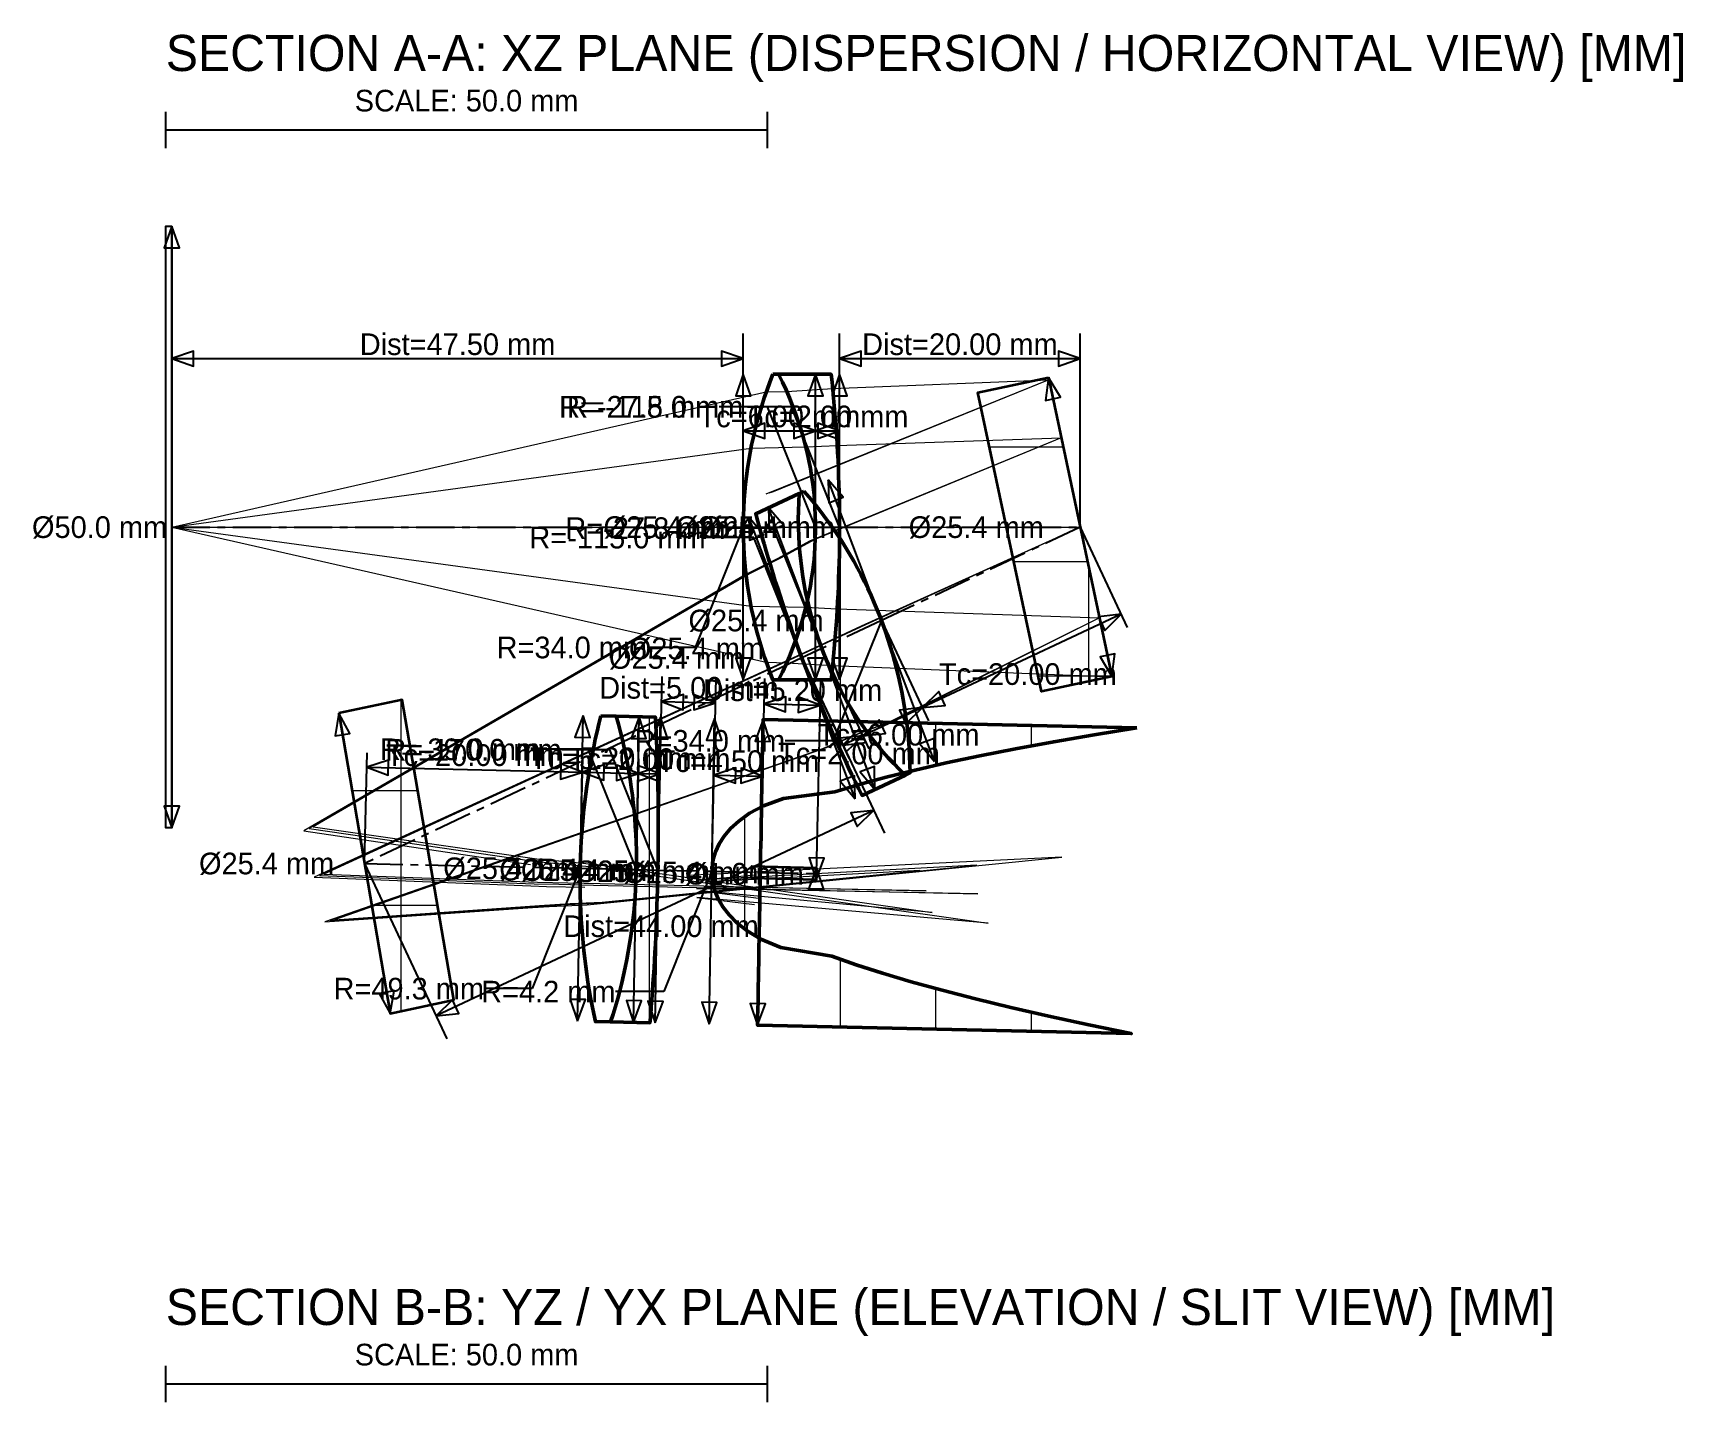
# Model space of a CAD drawing. Header units: metres. Extents: x -12 to 166, y -182 to 101.
# Drawn here: x -11.5 to 125.6, y -12.7 to 101.1 of the extents above; entities that cross this region are included whole.
import ezdxf
from ezdxf.enums import TextEntityAlignment as Align

# ---------------------------------------------------------------- set-up
doc = ezdxf.new("R2010")
doc.units = ezdxf.units.M
doc.linetypes.add('CENTER', pattern=[5.08, 3.175, -0.635, 0.635, -0.635])
for name, color, linetype, lineweight in [('ANNOTATIONS', 3, 'CONTINUOUS', 25), ('DIMENSIONS_LINEAR', 4, 'CONTINUOUS', 25), ('DIMENSIONS_RADIAL', 6, 'CONTINUOUS', 25), ('OPTICAL_AXIS', 1, 'CENTER', 25), ('OPTICS_COMPONENTS', 2, 'CONTINUOUS', 35), ('OPTICS_HATCH', 8, 'CONTINUOUS', 13), ('OPTICS_LENSES', 7, 'CONTINUOUS', 50), ('RAYS_785NM', 1, 'CONTINUOUS', 18), ('RAYS_850NM', 3, 'CONTINUOUS', 18), ('RAYS_900NM', 5, 'CONTINUOUS', 18)]:
    doc.layers.add(name, color=color, linetype=linetype, lineweight=lineweight)
doc.styles.add('OpenSansCondensed-Light', font='OpenSansCondensed-Light.ttf')
doc.dimstyles.new('EZDXF', dxfattribs={"dimtxt": 0.25, "dimasz": 0.175, "dimexe": 0.375, "dimexo": 0.125, "dimgap": 0.1, "dimtad": 1, "dimlfac": 100, "dimzin": 12, "dimdsep": 46, "dimtxsty": 'OpenSansCondensed-Light', "dimblk": 'ARCHTICK', "dimcen": 2.5, "dimazin": 3, "dimtfac": 0.5, "dimtmove": 2, "dimatfit": 3})

# ---------------------------------------------------------------- blocks, each defined once
blk = doc.blocks.new('_ARCHTICK')
at = {"color": 0, "linetype": 'BYBLOCK', "const_width": 0.15}
blk.add_lwpolyline([(-0.5, -0.5), (0.5, 0.5)], dxfattribs=at)

msp = doc.modelspace()

# ---------------------------------------------------------------- hatches: boundary and pattern name
at = {"layer": 'OPTICS_HATCH'}
h = msp.add_hatch(dxfattribs=at)
h.set_pattern_fill('ANSI31', scale=2.5, angle=45)
h.paths.add_polyline_path([(49.96, 72.7), (49.71, 72.05), (49.47, 71.4), (49.24, 70.75), (49.03, 70.09), (48.84, 69.44), (48.66, 68.79), (48.49, 68.14), (48.34, 67.49), (48.19, 66.84), (48.07, 66.19), (47.95, 65.54), (47.85, 64.88), (47.76, 64.23), (47.69, 63.58), (47.63, 62.93), (47.58, 62.28), (47.54, 61.63), (47.51, 60.98), (47.5, 60.33), (47.5, 59.67), (47.51, 59.02), (47.54, 58.37), (47.58, 57.72), (47.63, 57.07), (47.69, 56.42), (47.76, 55.77), (47.85, 55.12), (47.95, 54.46), (48.07, 53.81), (48.19, 53.16), (48.34, 52.51), (48.49, 51.86), (48.66, 51.21), (48.84, 50.56), (49.03, 49.91), (49.24, 49.25), (49.47, 48.6), (49.71, 47.95), (49.96, 47.3), (50.43, 47.3), (50.43, 47.3), (50.75, 47.95), (51.06, 48.6), (51.34, 49.25), (51.6, 49.91), (51.85, 50.56), (52.07, 51.21), (52.28, 51.86), (52.47, 52.51), (52.65, 53.16), (52.8, 53.81), (52.94, 54.46), (53.07, 55.12), (53.18, 55.77), (53.27, 56.42), (53.35, 57.07), (53.41, 57.72), (53.45, 58.37), (53.48, 59.02), (53.5, 59.67), (53.5, 60.33), (53.48, 60.98), (53.45, 61.63), (53.41, 62.28), (53.35, 62.93), (53.27, 63.58), (53.18, 64.23), (53.07, 64.88), (52.94, 65.54), (52.8, 66.19), (52.65, 66.84), (52.47, 67.49), (52.28, 68.14), (52.07, 68.79), (51.85, 69.44), (51.6, 70.09), (51.34, 70.75), (51.06, 71.4), (50.75, 72.05), (50.43, 72.7), (49.96, 72.7)])
h = msp.add_hatch(dxfattribs=at)
h.set_pattern_fill('ANSI31', scale=2.5, angle=45)
h.paths.add_polyline_path([(50.43, 72.7), (50.75, 72.05), (51.06, 71.4), (51.34, 70.75), (51.6, 70.09), (51.85, 69.44), (52.07, 68.79), (52.28, 68.14), (52.47, 67.49), (52.65, 66.84), (52.8, 66.19), (52.94, 65.54), (53.07, 64.88), (53.18, 64.23), (53.27, 63.58), (53.35, 62.93), (53.41, 62.28), (53.45, 61.63), (53.48, 60.98), (53.5, 60.33), (53.5, 59.67), (53.48, 59.02), (53.45, 58.37), (53.41, 57.72), (53.35, 57.07), (53.27, 56.42), (53.18, 55.77), (53.07, 55.12), (52.94, 54.46), (52.8, 53.81), (52.65, 53.16), (52.47, 52.51), (52.28, 51.86), (52.07, 51.21), (51.85, 50.56), (51.6, 49.91), (51.34, 49.25), (51.06, 48.6), (50.75, 47.95), (50.43, 47.3), (54.8, 47.3), (54.8, 47.3), (54.87, 47.95), (54.93, 48.6), (55, 49.25), (55.06, 49.91), (55.11, 50.56), (55.16, 51.21), (55.21, 51.86), (55.26, 52.51), (55.3, 53.16), (55.33, 53.81), (55.37, 54.46), (55.4, 55.12), (55.42, 55.77), (55.44, 56.42), (55.46, 57.07), (55.48, 57.72), (55.49, 58.37), (55.5, 59.02), (55.5, 59.67), (55.5, 60.33), (55.5, 60.98), (55.49, 61.63), (55.48, 62.28), (55.46, 62.93), (55.44, 63.58), (55.42, 64.23), (55.4, 64.88), (55.37, 65.54), (55.33, 66.19), (55.3, 66.84), (55.26, 67.49), (55.21, 68.14), (55.16, 68.79), (55.11, 69.44), (55.06, 70.09), (55, 70.75), (54.93, 71.4), (54.87, 72.05), (54.8, 72.7), (50.43, 72.7)])
h = msp.add_hatch(dxfattribs=at)
h.set_pattern_fill('ANSI37', scale=3, angle=45)
h.paths.add_polyline_path([(72.86, 72.42), (78.14, 47.58), (72.27, 46.33), (66.99, 71.18)])
h = msp.add_hatch(dxfattribs=at)
h.set_pattern_fill('ANSI31', scale=2.5, angle=45)
h.paths.add_polyline_path([(52.14, 62.8), (52.1, 62.08), (52.08, 61.36), (52.07, 60.65), (52.08, 59.95), (52.1, 59.25), (52.14, 58.57), (52.2, 57.88), (52.27, 57.21), (52.35, 56.54), (52.45, 55.88), (52.56, 55.23), (52.68, 54.58), (52.82, 53.94), (52.97, 53.3), (53.13, 52.67), (53.31, 52.05), (53.5, 51.43), (53.7, 50.82), (53.91, 50.21), (54.14, 49.61), (54.38, 49.01), (54.63, 48.43), (54.89, 47.84), (55.17, 47.27), (55.46, 46.7), (55.76, 46.13), (56.08, 45.57), (56.41, 45.02), (56.75, 44.48), (57.11, 43.94), (57.48, 43.4), (57.86, 42.88), (58.26, 42.36), (58.67, 41.85), (59.1, 41.34), (59.55, 40.84), (60.01, 40.35), (60.48, 39.87), (60.98, 39.4), (57.37, 37.7), (57.37, 37.7), (57.08, 38.27), (56.8, 38.85), (56.52, 39.42), (56.25, 40), (55.98, 40.58), (55.71, 41.16), (55.44, 41.74), (55.18, 42.32), (54.92, 42.91), (54.66, 43.49), (54.41, 44.08), (54.16, 44.67), (53.91, 45.26), (53.66, 45.85), (53.42, 46.45), (53.18, 47.04), (52.95, 47.64), (52.71, 48.23), (52.48, 48.83), (52.26, 49.43), (52.03, 50.03), (51.81, 50.64), (51.6, 51.24), (51.38, 51.85), (51.17, 52.45), (50.96, 53.06), (50.76, 53.67), (50.55, 54.29), (50.36, 54.9), (50.16, 55.51), (49.97, 56.13), (49.78, 56.75), (49.59, 57.37), (49.41, 57.99), (49.22, 58.61), (49.05, 59.23), (48.87, 59.86), (48.7, 60.48), (48.53, 61.11), (52.14, 62.8)])
h = msp.add_hatch(dxfattribs=at)
h.set_pattern_fill('ANSI31', scale=2.5, angle=45)
h.paths.add_polyline_path([(52.53, 62.99), (52.96, 62.48), (53.39, 61.98), (53.8, 61.46), (54.2, 60.95), (54.59, 60.42), (54.96, 59.89), (55.33, 59.36), (55.68, 58.82), (56.03, 58.27), (56.36, 57.72), (56.68, 57.16), (56.99, 56.6), (57.29, 56.04), (57.58, 55.46), (57.85, 54.89), (58.12, 54.31), (58.38, 53.72), (58.63, 53.13), (58.86, 52.54), (59.09, 51.94), (59.31, 51.33), (59.51, 50.72), (59.71, 50.11), (59.89, 49.49), (60.07, 48.86), (60.23, 48.23), (60.39, 47.6), (60.53, 46.96), (60.66, 46.31), (60.78, 45.67), (60.89, 45.01), (60.99, 44.35), (61.08, 43.69), (61.16, 43.01), (61.22, 42.34), (61.28, 41.66), (61.32, 40.97), (61.35, 40.28), (61.36, 39.58), (60.98, 39.4), (60.98, 39.4), (60.48, 39.87), (60.01, 40.35), (59.55, 40.84), (59.1, 41.34), (58.67, 41.85), (58.26, 42.36), (57.86, 42.88), (57.48, 43.4), (57.11, 43.94), (56.75, 44.48), (56.41, 45.02), (56.08, 45.57), (55.76, 46.13), (55.46, 46.7), (55.17, 47.27), (54.89, 47.84), (54.63, 48.43), (54.38, 49.01), (54.14, 49.61), (53.91, 50.21), (53.7, 50.82), (53.5, 51.43), (53.31, 52.05), (53.13, 52.67), (52.97, 53.3), (52.82, 53.94), (52.68, 54.58), (52.56, 55.23), (52.45, 55.88), (52.35, 56.54), (52.27, 57.21), (52.2, 57.88), (52.14, 58.57), (52.1, 59.25), (52.08, 59.95), (52.07, 60.65), (52.08, 61.36), (52.1, 62.08), (52.14, 62.8), (52.53, 62.99)])
h = msp.add_hatch(dxfattribs=at)
h.set_pattern_fill('ANSI37', scale=3, angle=45)
h.paths.add_polyline_path([(13.88, 44.53), (18.16, 19.58), (23.45, 20.71), (19.16, 45.66)])
h = msp.add_hatch(dxfattribs=at)
h.set_pattern_fill('ANSI31', scale=2.5, angle=45)
h.paths.add_polyline_path([(35.67, 44.31), (35.5, 43.66), (35.35, 43.02), (35.2, 42.37), (35.07, 41.72), (34.94, 41.07), (34.81, 40.42), (34.7, 39.77), (34.6, 39.13), (34.5, 38.48), (34.41, 37.83), (34.33, 37.18), (34.25, 36.53), (34.19, 35.88), (34.13, 35.23), (34.08, 34.58), (34.03, 33.93), (34, 33.28), (33.97, 32.62), (33.95, 31.97), (33.94, 31.32), (33.94, 30.67), (33.94, 30.02), (33.95, 29.37), (33.97, 28.72), (34, 28.06), (34.03, 27.41), (34.07, 26.76), (34.13, 26.11), (34.18, 25.45), (34.25, 24.8), (34.32, 24.15), (34.4, 23.5), (34.49, 22.84), (34.59, 22.19), (34.7, 21.53), (34.81, 20.88), (34.94, 20.23), (35.07, 19.57), (35.21, 18.92), (36.47, 18.89), (36.47, 18.89), (36.68, 19.54), (36.87, 20.18), (37.06, 20.83), (37.23, 21.48), (37.39, 22.12), (37.55, 22.77), (37.69, 23.42), (37.82, 24.07), (37.94, 24.72), (38.05, 25.37), (38.15, 26.02), (38.24, 26.67), (38.32, 27.32), (38.39, 27.97), (38.45, 28.62), (38.51, 29.27), (38.55, 29.92), (38.58, 30.57), (38.6, 31.22), (38.61, 31.87), (38.61, 32.52), (38.61, 33.17), (38.59, 33.82), (38.56, 34.48), (38.52, 35.13), (38.48, 35.78), (38.42, 36.43), (38.35, 37.09), (38.28, 37.74), (38.19, 38.39), (38.09, 39.05), (37.98, 39.7), (37.87, 40.35), (37.74, 41.01), (37.6, 41.66), (37.45, 42.32), (37.29, 42.97), (37.12, 43.63), (36.93, 44.28), (35.67, 44.31)])
h = msp.add_hatch(dxfattribs=at)
h.set_pattern_fill('ANSI31', scale=2.5, angle=45)
h.paths.add_polyline_path([(36.93, 44.28), (37.12, 43.63), (37.29, 42.97), (37.45, 42.32), (37.6, 41.66), (37.74, 41.01), (37.87, 40.35), (37.98, 39.7), (38.09, 39.05), (38.19, 38.39), (38.28, 37.74), (38.35, 37.09), (38.42, 36.43), (38.48, 35.78), (38.52, 35.13), (38.56, 34.48), (38.59, 33.82), (38.61, 33.17), (38.61, 32.52), (38.61, 31.87), (38.6, 31.22), (38.58, 30.57), (38.55, 29.92), (38.51, 29.27), (38.45, 28.62), (38.39, 27.97), (38.32, 27.32), (38.24, 26.67), (38.15, 26.02), (38.05, 25.37), (37.94, 24.72), (37.82, 24.07), (37.69, 23.42), (37.55, 22.77), (37.39, 22.12), (37.23, 21.48), (37.06, 20.83), (36.87, 20.18), (36.68, 19.54), (36.47, 18.89), (39.74, 18.81), (39.74, 18.81), (39.8, 19.46), (39.85, 20.12), (39.9, 20.77), (39.95, 21.42), (39.99, 22.07), (40.03, 22.72), (40.08, 23.37), (40.11, 24.02), (40.15, 24.67), (40.19, 25.32), (40.22, 25.97), (40.25, 26.62), (40.27, 27.27), (40.3, 27.92), (40.32, 28.57), (40.34, 29.22), (40.36, 29.87), (40.38, 30.53), (40.39, 31.18), (40.4, 31.83), (40.41, 32.48), (40.42, 33.13), (40.43, 33.78), (40.43, 34.43), (40.43, 35.08), (40.43, 35.74), (40.42, 36.39), (40.42, 37.04), (40.41, 37.69), (40.4, 38.34), (40.39, 38.99), (40.37, 39.65), (40.35, 40.3), (40.33, 40.95), (40.31, 41.6), (40.29, 42.25), (40.26, 42.91), (40.23, 43.56), (40.2, 44.21), (36.93, 44.28)])
h = msp.add_hatch(dxfattribs=at)
h.set_pattern_fill('ANSI31', scale=2.5, angle=45)
h.paths.add_polyline_path([(80.21, 43.31), (76.65, 42.73), (73.3, 42.16), (70.13, 41.58), (67.16, 40.99), (64.37, 40.41), (61.77, 39.81), (59.36, 39.22), (57.14, 38.62), (55.11, 38.01), (50.83, 37.46), (49.17, 36.84), (48.01, 36.22), (47.13, 35.58), (46.44, 34.95), (45.91, 34.31), (45.5, 33.67), (45.2, 33.02), (45, 32.38), (44.9, 31.73), (44.88, 31.08), (44.96, 30.42), (45.14, 29.77), (45.41, 29.11), (45.8, 28.45), (46.31, 27.79), (46.97, 27.12), (47.83, 26.45), (48.96, 25.77), (50.61, 25.08), (54.86, 24.34), (56.87, 23.64), (59.07, 22.94), (61.45, 22.23), (64.03, 21.52), (66.79, 20.81), (69.74, 20.09), (72.88, 19.37), (76.22, 18.64), (79.74, 17.91), (48.68, 18.61), (48.68, 18.61), (48.69, 19.26), (48.71, 19.91), (48.72, 20.57), (48.73, 21.22), (48.74, 21.87), (48.75, 22.52), (48.76, 23.17), (48.78, 23.82), (48.79, 24.47), (48.8, 25.12), (48.81, 25.78), (48.82, 26.43), (48.84, 27.08), (48.85, 27.73), (48.86, 28.38), (48.87, 29.03), (48.88, 29.68), (48.89, 30.33), (48.91, 30.98), (48.92, 31.64), (48.93, 32.29), (48.94, 32.94), (48.95, 33.59), (48.97, 34.24), (48.98, 34.89), (48.99, 35.54), (49, 36.19), (49.01, 36.84), (49.02, 37.5), (49.04, 38.15), (49.05, 38.8), (49.06, 39.45), (49.07, 40.1), (49.08, 40.75), (49.1, 41.4), (49.11, 42.05), (49.12, 42.71), (49.13, 43.36), (49.14, 44.01), (80.21, 43.31)])

# ---------------------------------------------------------------- linework, layer by layer
at = {"layer": 'ANNOTATIONS'}
for p, q in [((-0.5, 91.5), (-0.5, 94.5)), ((49.5, 91.5), (49.5, 94.5)), ((-0.5, 93), (49.5, 93)), ((-0.5, -12.7), (-0.5, -9.7)), ((49.5, -12.7), (49.5, -9.7)), ((-0.5, -11.2), (49.5, -11.2))]:
    msp.add_line(p, q, dxfattribs=at)
msp.add_lwpolyline([(0, 85), (0, 35), (-0.5, 35), (-0.5, 85)], close=True, dxfattribs=at)
at = {"layer": 'DIMENSIONS_LINEAR'}
for p, q in [((0, 35), (0, 85)), ((0, 60), (0, 76.1)), ((47.5, 60), (47.5, 76.1)), ((55.5, 60), (55.5, 76.1)), ((75.5, 60), (75.5, 76.1)), ((0, 74), (47.5, 74)), ((47.5, 47.3), (47.5, 72.7)), ((53.5, 47.3), (53.5, 72.7)), ((55.5, 74), (75.5, 74)), ((55.5, 47.3), (55.5, 72.7)), ((78.14, 47.58), (72.86, 72.42)), ((47.5, 60), (47.5, 69.2)), ((53.5, 60), (53.5, 69.2)), ((53.5, 60), (53.5, 69.2)), ((55.5, 60), (55.5, 69.2)), ((47.5, 68), (53.5, 68)), ((53.5, 68), (55.5, 68)), ((63.4, 40.53), (54.56, 63.94)), ((56.79, 37.43), (47.95, 60.84)), ((58.44, 38.2), (49.6, 61.61)), ((75.5, 60), (79.41, 51.67)), ((58.98, 52.24), (62.89, 43.91)), ((58.98, 52.24), (62.89, 43.91)), ((78.9, 52.76), (62.38, 45)), ((54.02, 49.91), (57.93, 41.58)), ((54.02, 49.91), (57.93, 41.58)), ((52.37, 49.13), (56.28, 40.81)), ((52.37, 49.13), (59.22, 34.56)), ((40.4, 31.5), (40.76, 47.6)), ((44.88, 31.4), (45.24, 47.5)), ((48.91, 31.31), (49.28, 47.41)), ((53.57, 31.2), (53.94, 47.3)), ((40.71, 45.5), (45.2, 45.4)), ((49.23, 45.31), (53.89, 45.2)), ((18.16, 19.58), (13.88, 44.53)), ((33.72, 18.95), (34.18, 44.35)), ((38.38, 18.85), (38.84, 44.24)), ((40.17, 18.81), (40.63, 44.2)), ((44.65, 18.7), (45.11, 44.1)), ((48.68, 18.61), (49.14, 44.01)), ((62.38, 45), (57.42, 42.67)), ((57.42, 42.67), (55.77, 41.89)), ((16.02, 32.05), (16.23, 41.25)), ((16.2, 40.05), (34.13, 39.65)), ((33.95, 31.65), (34.15, 40.85)), ((33.95, 31.65), (34.15, 40.85)), ((38.61, 31.54), (38.81, 40.74)), ((38.61, 31.54), (38.81, 40.74)), ((40.4, 31.5), (40.61, 40.7)), ((44.88, 31.4), (45.09, 40.6)), ((48.91, 31.31), (49.12, 40.51)), ((34.13, 39.65), (38.79, 39.54)), ((38.79, 39.54), (40.58, 39.5)), ((45.06, 39.4), (49.09, 39.31)), ((58.32, 36.46), (21.98, 19.38)), ((16.02, 32.05), (22.87, 17.48)), ((53.56, 30.7), (53.58, 31.7))]:
    msp.add_line(p, q, dxfattribs=at)
for points in [[(0, 85), (-0.63, 83.2), (0.63, 83.2)], [(0, 74), (1.8, 73.37), (1.8, 74.63)], [(47.5, 74), (45.7, 74.63), (45.7, 73.37)], [(55.5, 74), (57.3, 73.37), (57.3, 74.63)], [(75.5, 74), (73.7, 74.63), (73.7, 73.37)], [(47.5, 72.7), (46.87, 70.9), (48.13, 70.9)], [(53.5, 72.7), (52.87, 70.9), (54.13, 70.9)], [(55.5, 72.7), (54.87, 70.9), (56.13, 70.9)], [(72.86, 72.42), (72.62, 70.53), (73.85, 70.79)], [(47.5, 68), (49.3, 67.37), (49.3, 68.63)], [(53.5, 68), (51.7, 68.63), (51.7, 67.37)], [(53.5, 68), (55.3, 67.37), (55.3, 68.63)], [(55.5, 68), (53.7, 68.63), (53.7, 67.37)], [(54.56, 63.94), (54.61, 62.03), (55.79, 62.48)], [(47.95, 60.84), (48, 58.93), (49.18, 59.37)], [(49.6, 61.61), (49.65, 59.71), (50.83, 60.15)], [(78.9, 52.76), (77.01, 52.56), (77.54, 51.42)], [(78.14, 47.58), (78.38, 49.47), (77.15, 49.21)], [(47.5, 47.3), (48.13, 49.1), (46.87, 49.1)], [(53.5, 47.3), (54.13, 49.1), (52.87, 49.1)], [(55.5, 47.3), (56.13, 49.1), (54.87, 49.1)], [(40.71, 45.5), (42.5, 44.83), (42.53, 46.09)], [(45.2, 45.4), (43.41, 46.07), (43.38, 44.81)], [(49.23, 45.31), (51.01, 44.64), (51.04, 45.9)], [(53.89, 45.2), (52.1, 45.87), (52.07, 44.61)], [(62.38, 45), (64.28, 45.19), (63.74, 46.33)], [(13.88, 44.53), (13.57, 42.65), (14.81, 42.86)], [(34.18, 44.35), (33.51, 42.56), (34.77, 42.53)], [(38.84, 44.24), (38.17, 42.45), (39.43, 42.43)], [(40.63, 44.2), (39.97, 42.41), (41.23, 42.39)], [(45.11, 44.1), (44.45, 42.31), (45.71, 42.29)], [(49.14, 44.01), (48.48, 42.22), (49.74, 42.2)], [(57.42, 42.67), (59.32, 42.86), (58.79, 44)], [(62.38, 45), (60.48, 44.8), (61.02, 43.66)], [(57.42, 42.67), (55.53, 42.47), (56.06, 41.33)], [(55.77, 41.89), (57.67, 42.09), (57.13, 43.23)], [(63.4, 40.53), (63.35, 42.44), (62.17, 41.99)], [(16.2, 40.05), (17.99, 39.38), (18.02, 40.64)], [(34.13, 39.65), (32.34, 40.32), (32.31, 39.06)], [(34.13, 39.65), (35.91, 38.98), (35.94, 40.24)], [(38.79, 39.54), (37, 40.21), (36.97, 38.95)], [(40.58, 39.5), (38.79, 40.17), (38.77, 38.91)], [(38.79, 39.54), (40.57, 38.87), (40.6, 40.13)], [(45.06, 39.4), (46.85, 38.73), (46.87, 39.99)], [(49.09, 39.31), (47.31, 39.98), (47.28, 38.72)], [(58.44, 38.2), (58.39, 40.11), (57.22, 39.67)], [(56.79, 37.43), (56.74, 39.33), (55.56, 38.89)], [(0, 35), (0.63, 36.8), (-0.63, 36.8)], [(58.32, 36.46), (56.43, 36.27), (56.96, 35.13)], [(53.58, 31.7), (52.92, 29.92), (54.18, 29.89)], [(53.56, 30.7), (54.23, 32.49), (52.97, 32.52)], [(18.16, 19.58), (18.48, 21.46), (17.24, 21.25)], [(21.98, 19.38), (23.87, 19.58), (23.34, 20.72)], [(33.72, 18.95), (34.38, 20.74), (33.12, 20.76)], [(38.38, 18.85), (39.04, 20.63), (37.78, 20.66)], [(40.17, 18.81), (40.83, 20.59), (39.57, 20.62)], [(44.65, 18.7), (45.31, 20.49), (44.05, 20.52)], [(48.68, 18.61), (49.34, 20.4), (48.08, 20.42)]]:
    msp.add_lwpolyline(points, close=True, dxfattribs=at)
at = {"layer": 'OPTICAL_AXIS'}
for p, q in [((0, 60), (47.5, 60)), ((47.5, 60), (53.5, 60)), ((53.5, 60), (55.5, 60)), ((55.5, 60), (75.5, 60)), ((75.5, 60), (58.98, 52.24)), ((58.98, 52.24), (54.02, 49.91)), ((54.02, 49.91), (52.37, 49.13)), ((52.37, 49.13), (16.02, 32.05)), ((16.02, 32.05), (33.95, 31.65)), ((33.95, 31.65), (38.61, 31.54)), ((38.61, 31.54), (40.4, 31.5)), ((40.4, 31.5), (44.88, 31.4)), ((44.88, 31.4), (48.91, 31.31)), ((48.91, 31.31), (53.57, 31.2))]:
    msp.add_line(p, q, dxfattribs=at)
at = {"layer": 'OPTICS_COMPONENTS'}
for points in [[(72.86, 72.42), (78.14, 47.58), (72.27, 46.33), (66.99, 71.18)], [(13.88, 44.53), (18.16, 19.58), (23.45, 20.71), (19.16, 45.66)], [(53.58, 31.7), (53.56, 30.7), (48.19, 30.83), (48.2, 31.83)]]:
    msp.add_lwpolyline(points, close=True, dxfattribs=at)
at = {"layer": 'OPTICS_LENSES'}
for points in [[(49.96, 72.7), (49.71, 72.05), (49.47, 71.4), (49.24, 70.75), (49.03, 70.09), (48.84, 69.44), (48.66, 68.79), (48.49, 68.14), (48.34, 67.49), (48.19, 66.84), (48.07, 66.19), (47.95, 65.54), (47.85, 64.88), (47.76, 64.23), (47.69, 63.58), (47.63, 62.93), (47.58, 62.28), (47.54, 61.63), (47.51, 60.98), (47.5, 60.33), (47.5, 59.67), (47.51, 59.02), (47.54, 58.37), (47.58, 57.72), (47.63, 57.07), (47.69, 56.42), (47.76, 55.77), (47.85, 55.12), (47.95, 54.46), (48.07, 53.81), (48.19, 53.16), (48.34, 52.51), (48.49, 51.86), (48.66, 51.21), (48.84, 50.56), (49.03, 49.91), (49.24, 49.25), (49.47, 48.6), (49.71, 47.95), (49.96, 47.3), (50.43, 47.3), (50.43, 47.3), (50.75, 47.95), (51.06, 48.6), (51.34, 49.25), (51.6, 49.91), (51.85, 50.56), (52.07, 51.21), (52.28, 51.86), (52.47, 52.51), (52.65, 53.16), (52.8, 53.81), (52.94, 54.46), (53.07, 55.12), (53.18, 55.77), (53.27, 56.42), (53.35, 57.07), (53.41, 57.72), (53.45, 58.37), (53.48, 59.02), (53.5, 59.67), (53.5, 60.33), (53.48, 60.98), (53.45, 61.63), (53.41, 62.28), (53.35, 62.93), (53.27, 63.58), (53.18, 64.23), (53.07, 64.88), (52.94, 65.54), (52.8, 66.19), (52.65, 66.84), (52.47, 67.49), (52.28, 68.14), (52.07, 68.79), (51.85, 69.44), (51.6, 70.09), (51.34, 70.75), (51.06, 71.4), (50.75, 72.05), (50.43, 72.7), (49.96, 72.7)], [(50.43, 72.7), (50.75, 72.05), (51.06, 71.4), (51.34, 70.75), (51.6, 70.09), (51.85, 69.44), (52.07, 68.79), (52.28, 68.14), (52.47, 67.49), (52.65, 66.84), (52.8, 66.19), (52.94, 65.54), (53.07, 64.88), (53.18, 64.23), (53.27, 63.58), (53.35, 62.93), (53.41, 62.28), (53.45, 61.63), (53.48, 60.98), (53.5, 60.33), (53.5, 59.67), (53.48, 59.02), (53.45, 58.37), (53.41, 57.72), (53.35, 57.07), (53.27, 56.42), (53.18, 55.77), (53.07, 55.12), (52.94, 54.46), (52.8, 53.81), (52.65, 53.16), (52.47, 52.51), (52.28, 51.86), (52.07, 51.21), (51.85, 50.56), (51.6, 49.91), (51.34, 49.25), (51.06, 48.6), (50.75, 47.95), (50.43, 47.3), (54.8, 47.3), (54.8, 47.3), (54.87, 47.95), (54.93, 48.6), (55, 49.25), (55.06, 49.91), (55.11, 50.56), (55.16, 51.21), (55.21, 51.86), (55.26, 52.51), (55.3, 53.16), (55.33, 53.81), (55.37, 54.46), (55.4, 55.12), (55.42, 55.77), (55.44, 56.42), (55.46, 57.07), (55.48, 57.72), (55.49, 58.37), (55.5, 59.02), (55.5, 59.67), (55.5, 60.33), (55.5, 60.98), (55.49, 61.63), (55.48, 62.28), (55.46, 62.93), (55.44, 63.58), (55.42, 64.23), (55.4, 64.88), (55.37, 65.54), (55.33, 66.19), (55.3, 66.84), (55.26, 67.49), (55.21, 68.14), (55.16, 68.79), (55.11, 69.44), (55.06, 70.09), (55, 70.75), (54.93, 71.4), (54.87, 72.05), (54.8, 72.7), (50.43, 72.7)], [(52.14, 62.8), (52.1, 62.08), (52.08, 61.36), (52.07, 60.65), (52.08, 59.95), (52.1, 59.25), (52.14, 58.57), (52.2, 57.88), (52.27, 57.21), (52.35, 56.54), (52.45, 55.88), (52.56, 55.23), (52.68, 54.58), (52.82, 53.94), (52.97, 53.3), (53.13, 52.67), (53.31, 52.05), (53.5, 51.43), (53.7, 50.82), (53.91, 50.21), (54.14, 49.61), (54.38, 49.01), (54.63, 48.43), (54.89, 47.84), (55.17, 47.27), (55.46, 46.7), (55.76, 46.13), (56.08, 45.57), (56.41, 45.02), (56.75, 44.48), (57.11, 43.94), (57.48, 43.4), (57.86, 42.88), (58.26, 42.36), (58.67, 41.85), (59.1, 41.34), (59.55, 40.84), (60.01, 40.35), (60.48, 39.87), (60.98, 39.4), (57.37, 37.7), (57.37, 37.7), (57.08, 38.27), (56.8, 38.85), (56.52, 39.42), (56.25, 40), (55.98, 40.58), (55.71, 41.16), (55.44, 41.74), (55.18, 42.32), (54.92, 42.91), (54.66, 43.49), (54.41, 44.08), (54.16, 44.67), (53.91, 45.26), (53.66, 45.85), (53.42, 46.45), (53.18, 47.04), (52.95, 47.64), (52.71, 48.23), (52.48, 48.83), (52.26, 49.43), (52.03, 50.03), (51.81, 50.64), (51.6, 51.24), (51.38, 51.85), (51.17, 52.45), (50.96, 53.06), (50.76, 53.67), (50.55, 54.29), (50.36, 54.9), (50.16, 55.51), (49.97, 56.13), (49.78, 56.75), (49.59, 57.37), (49.41, 57.99), (49.22, 58.61), (49.05, 59.23), (48.87, 59.86), (48.7, 60.48), (48.53, 61.11), (52.14, 62.8)], [(52.53, 62.99), (52.96, 62.48), (53.39, 61.98), (53.8, 61.46), (54.2, 60.95), (54.59, 60.42), (54.96, 59.89), (55.33, 59.36), (55.68, 58.82), (56.03, 58.27), (56.36, 57.72), (56.68, 57.16), (56.99, 56.6), (57.29, 56.04), (57.58, 55.46), (57.85, 54.89), (58.12, 54.31), (58.38, 53.72), (58.63, 53.13), (58.86, 52.54), (59.09, 51.94), (59.31, 51.33), (59.51, 50.72), (59.71, 50.11), (59.89, 49.49), (60.07, 48.86), (60.23, 48.23), (60.39, 47.6), (60.53, 46.96), (60.66, 46.31), (60.78, 45.67), (60.89, 45.01), (60.99, 44.35), (61.08, 43.69), (61.16, 43.01), (61.22, 42.34), (61.28, 41.66), (61.32, 40.97), (61.35, 40.28), (61.36, 39.58), (60.98, 39.4), (60.98, 39.4), (60.48, 39.87), (60.01, 40.35), (59.55, 40.84), (59.1, 41.34), (58.67, 41.85), (58.26, 42.36), (57.86, 42.88), (57.48, 43.4), (57.11, 43.94), (56.75, 44.48), (56.41, 45.02), (56.08, 45.57), (55.76, 46.13), (55.46, 46.7), (55.17, 47.27), (54.89, 47.84), (54.63, 48.43), (54.38, 49.01), (54.14, 49.61), (53.91, 50.21), (53.7, 50.82), (53.5, 51.43), (53.31, 52.05), (53.13, 52.67), (52.97, 53.3), (52.82, 53.94), (52.68, 54.58), (52.56, 55.23), (52.45, 55.88), (52.35, 56.54), (52.27, 57.21), (52.2, 57.88), (52.14, 58.57), (52.1, 59.25), (52.08, 59.95), (52.07, 60.65), (52.08, 61.36), (52.1, 62.08), (52.14, 62.8), (52.53, 62.99)], [(35.67, 44.31), (35.5, 43.66), (35.35, 43.02), (35.2, 42.37), (35.07, 41.72), (34.94, 41.07), (34.81, 40.42), (34.7, 39.77), (34.6, 39.13), (34.5, 38.48), (34.41, 37.83), (34.33, 37.18), (34.25, 36.53), (34.19, 35.88), (34.13, 35.23), (34.08, 34.58), (34.03, 33.93), (34, 33.28), (33.97, 32.62), (33.95, 31.97), (33.94, 31.32), (33.94, 30.67), (33.94, 30.02), (33.95, 29.37), (33.97, 28.72), (34, 28.06), (34.03, 27.41), (34.07, 26.76), (34.13, 26.11), (34.18, 25.45), (34.25, 24.8), (34.32, 24.15), (34.4, 23.5), (34.49, 22.84), (34.59, 22.19), (34.7, 21.53), (34.81, 20.88), (34.94, 20.23), (35.07, 19.57), (35.21, 18.92), (36.47, 18.89), (36.47, 18.89), (36.68, 19.54), (36.87, 20.18), (37.06, 20.83), (37.23, 21.48), (37.39, 22.12), (37.55, 22.77), (37.69, 23.42), (37.82, 24.07), (37.94, 24.72), (38.05, 25.37), (38.15, 26.02), (38.24, 26.67), (38.32, 27.32), (38.39, 27.97), (38.45, 28.62), (38.51, 29.27), (38.55, 29.92), (38.58, 30.57), (38.6, 31.22), (38.61, 31.87), (38.61, 32.52), (38.61, 33.17), (38.59, 33.82), (38.56, 34.48), (38.52, 35.13), (38.48, 35.78), (38.42, 36.43), (38.35, 37.09), (38.28, 37.74), (38.19, 38.39), (38.09, 39.05), (37.98, 39.7), (37.87, 40.35), (37.74, 41.01), (37.6, 41.66), (37.45, 42.32), (37.29, 42.97), (37.12, 43.63), (36.93, 44.28), (35.67, 44.31)], [(36.93, 44.28), (37.12, 43.63), (37.29, 42.97), (37.45, 42.32), (37.6, 41.66), (37.74, 41.01), (37.87, 40.35), (37.98, 39.7), (38.09, 39.05), (38.19, 38.39), (38.28, 37.74), (38.35, 37.09), (38.42, 36.43), (38.48, 35.78), (38.52, 35.13), (38.56, 34.48), (38.59, 33.82), (38.61, 33.17), (38.61, 32.52), (38.61, 31.87), (38.6, 31.22), (38.58, 30.57), (38.55, 29.92), (38.51, 29.27), (38.45, 28.62), (38.39, 27.97), (38.32, 27.32), (38.24, 26.67), (38.15, 26.02), (38.05, 25.37), (37.94, 24.72), (37.82, 24.07), (37.69, 23.42), (37.55, 22.77), (37.39, 22.12), (37.23, 21.48), (37.06, 20.83), (36.87, 20.18), (36.68, 19.54), (36.47, 18.89), (39.74, 18.81), (39.74, 18.81), (39.8, 19.46), (39.85, 20.12), (39.9, 20.77), (39.95, 21.42), (39.99, 22.07), (40.03, 22.72), (40.08, 23.37), (40.11, 24.02), (40.15, 24.67), (40.19, 25.32), (40.22, 25.97), (40.25, 26.62), (40.27, 27.27), (40.3, 27.92), (40.32, 28.57), (40.34, 29.22), (40.36, 29.87), (40.38, 30.53), (40.39, 31.18), (40.4, 31.83), (40.41, 32.48), (40.42, 33.13), (40.43, 33.78), (40.43, 34.43), (40.43, 35.08), (40.43, 35.74), (40.42, 36.39), (40.42, 37.04), (40.41, 37.69), (40.4, 38.34), (40.39, 38.99), (40.37, 39.65), (40.35, 40.3), (40.33, 40.95), (40.31, 41.6), (40.29, 42.25), (40.26, 42.91), (40.23, 43.56), (40.2, 44.21), (36.93, 44.28)], [(80.21, 43.31), (76.65, 42.73), (73.3, 42.16), (70.13, 41.58), (67.16, 40.99), (64.37, 40.41), (61.77, 39.81), (59.36, 39.22), (57.14, 38.62), (55.11, 38.01), (50.83, 37.46), (49.17, 36.84), (48.01, 36.22), (47.13, 35.58), (46.44, 34.95), (45.91, 34.31), (45.5, 33.67), (45.2, 33.02), (45, 32.38), (44.9, 31.73), (44.88, 31.08), (44.96, 30.42), (45.14, 29.77), (45.41, 29.11), (45.8, 28.45), (46.31, 27.79), (46.97, 27.12), (47.83, 26.45), (48.96, 25.77), (50.61, 25.08), (54.86, 24.34), (56.87, 23.64), (59.07, 22.94), (61.45, 22.23), (64.03, 21.52), (66.79, 20.81), (69.74, 20.09), (72.88, 19.37), (76.22, 18.64), (79.74, 17.91), (48.68, 18.61), (48.68, 18.61), (48.69, 19.26), (48.71, 19.91), (48.72, 20.57), (48.73, 21.22), (48.74, 21.87), (48.75, 22.52), (48.76, 23.17), (48.78, 23.82), (48.79, 24.47), (48.8, 25.12), (48.81, 25.78), (48.82, 26.43), (48.84, 27.08), (48.85, 27.73), (48.86, 28.38), (48.87, 29.03), (48.88, 29.68), (48.89, 30.33), (48.91, 30.98), (48.92, 31.64), (48.93, 32.29), (48.94, 32.94), (48.95, 33.59), (48.97, 34.24), (48.98, 34.89), (48.99, 35.54), (49, 36.19), (49.01, 36.84), (49.02, 37.5), (49.04, 38.15), (49.05, 38.8), (49.06, 39.45), (49.07, 40.1), (49.08, 40.75), (49.1, 41.4), (49.11, 42.05), (49.12, 42.71), (49.13, 43.36), (49.14, 44.01), (80.21, 43.31)]]:
    msp.add_lwpolyline(points, close=True, dxfattribs=at)
at = {"layer": 'RAYS_785NM'}
for p, q in [((72.9, 72.23), (49.37, 62.73)), ((51.11, 71.27), (54.92, 71.51)), ((54.92, 71.51), (72.9, 72.23)), ((0, 60), (49.41, 71.23)), ((49.41, 71.23), (51.11, 71.27)), ((73.92, 67.42), (53.01, 58.83)), ((55.3, 66.78), (73.92, 67.42)), ((0, 60), (48.14, 66.56)), ((48.14, 66.56), (52.69, 66.66)), ((52.69, 66.66), (55.3, 66.78)), ((0, 60), (49.41, 48.77)), ((0, 60), (48.14, 53.44)), ((0, 60), (47.5, 60)), ((47.5, 60), (53.5, 60)), ((53.5, 60), (55.5, 60)), ((55.5, 60), (75.5, 60)), ((75.5, 60), (57.3, 51.76)), ((53.01, 58.83), (50.36, 57.38)), ((50.36, 57.38), (47.66, 56.04)), ((47.66, 56.04), (10.97, 34.77)), ((48.14, 53.44), (52.69, 53.34)), ((52.69, 53.34), (55.3, 53.22)), ((55.3, 53.22), (77.1, 52.47)), ((77.1, 52.47), (59.72, 43.85)), ((57.3, 51.76), (52.6, 49.59)), ((52.6, 49.59), (50.67, 48.7)), ((50.67, 48.7), (11.83, 30.92)), ((49.41, 48.77), (51.11, 48.73)), ((51.11, 48.73), (54.92, 48.49)), ((54.92, 48.49), (78.15, 47.56)), ((56.81, 42.74), (54.08, 41.57)), ((59.72, 43.85), (56.81, 42.74)), ((54.08, 41.57), (12.71, 27.21)), ((10.97, 34.77), (29.8, 31.96)), ((34.53, 28.62), (73.98, 32.57)), ((73.98, 32.57), (42.82, 31.04)), ((11.83, 30.92), (29.83, 30.18)), ((29.83, 30.18), (31.14, 30.15)), ((31.14, 30.15), (34.34, 30.07)), ((12.71, 27.21), (29.98, 28.4)), ((29.98, 28.4), (31.36, 28.48)), ((31.36, 28.48), (34.53, 28.62))]:
    msp.add_line(p, q, dxfattribs=at)
at = {"layer": 'RAYS_850NM'}
for p, q in [((72.9, 72.24), (49.65, 62.82)), ((51.11, 71.27), (54.92, 71.51)), ((54.92, 71.51), (72.9, 72.24)), ((0, 60), (49.41, 71.23)), ((49.41, 71.23), (51.11, 71.27)), ((73.92, 67.42), (53.25, 58.91)), ((55.3, 66.78), (73.92, 67.42)), ((0, 60), (48.14, 66.56)), ((48.14, 66.56), (52.69, 66.66)), ((52.69, 66.66), (55.3, 66.78)), ((0, 60), (49.41, 48.77)), ((0, 60), (48.14, 53.44)), ((0, 60), (47.5, 60)), ((47.5, 60), (53.5, 60)), ((53.5, 60), (55.5, 60)), ((55.5, 60), (75.5, 60)), ((75.5, 60), (57.51, 51.83)), ((53.25, 58.91), (50.5, 57.41)), ((50.5, 57.41), (47.85, 56.09)), ((47.85, 56.09), (11.41, 34.96)), ((48.14, 53.44), (52.69, 53.34)), ((52.69, 53.34), (55.3, 53.22)), ((55.3, 53.22), (77.1, 52.47)), ((77.1, 52.47), (59.93, 43.92)), ((57.51, 51.83), (52.73, 49.62)), ((52.73, 49.62), (50.85, 48.76)), ((50.85, 48.76), (12.28, 31.06)), ((49.41, 48.77), (51.11, 48.73)), ((51.11, 48.73), (54.92, 48.49)), ((54.92, 48.49), (78.15, 47.55)), ((59.93, 43.92), (56.92, 42.77)), ((56.92, 42.77), (54.25, 41.62)), ((54.25, 41.62), (13.17, 27.31)), ((11.41, 34.96), (30.1, 32.24)), ((30.1, 32.24), (32.03, 32.05)), ((32.03, 32.05), (34.98, 31.77)), ((34.98, 31.77), (67.85, 27.08)), ((35.24, 28.74), (66.91, 31.91)), ((66.91, 31.91), (43.72, 30.67)), ((12.28, 31.06), (30.13, 30.37)), ((30.13, 30.37), (32.16, 30.32)), ((32.16, 30.32), (35.06, 30.25)), ((35.06, 30.25), (66.99, 29.54)), ((43.72, 30.67), (48.48, 31.12)), ((66.99, 29.54), (43.61, 29.97)), ((43.61, 29.97), (48.38, 29.9)), ((67.85, 27.08), (43.64, 29.23)), ((43.64, 29.23), (48.44, 28.64)), ((13.17, 27.31), (30.29, 28.49)), ((30.29, 28.49), (32.37, 28.62)), ((32.37, 28.62), (35.24, 28.74))]:
    msp.add_line(p, q, dxfattribs=at)
at = {"layer": 'RAYS_900NM'}
for p, q in [((72.9, 72.24), (49.85, 62.89)), ((51.11, 71.27), (54.92, 71.51)), ((54.92, 71.51), (72.9, 72.24)), ((0, 60), (49.41, 71.23)), ((49.41, 71.23), (51.11, 71.27)), ((73.92, 67.42), (53.43, 58.97)), ((55.3, 66.78), (73.92, 67.42)), ((0, 60), (48.14, 66.56)), ((48.14, 66.56), (52.69, 66.66)), ((52.69, 66.66), (55.3, 66.78)), ((0, 60), (49.41, 48.77)), ((0, 60), (48.14, 53.44)), ((0, 60), (47.5, 60)), ((47.5, 60), (53.5, 60)), ((53.43, 58.97), (50.6, 57.42)), ((53.5, 60), (55.5, 60)), ((55.5, 60), (75.5, 60)), ((75.5, 60), (57.66, 51.88)), ((50.6, 57.42), (48, 56.13)), ((48, 56.13), (11.74, 35.1)), ((48.14, 53.44), (52.69, 53.34)), ((52.69, 53.34), (55.3, 53.22)), ((55.3, 53.22), (77.1, 52.47)), ((77.1, 52.47), (60.08, 43.97)), ((57.66, 51.88), (52.83, 49.65)), ((52.83, 49.65), (50.99, 48.79)), ((50.99, 48.79), (12.63, 31.17)), ((49.41, 48.77), (51.11, 48.73)), ((51.11, 48.73), (54.92, 48.49)), ((54.92, 48.49), (78.15, 47.55)), ((60.08, 43.97), (57.02, 42.79)), ((57.02, 42.79), (54.38, 41.66)), ((54.38, 41.66), (13.52, 27.38)), ((11.74, 35.1), (30.35, 32.45)), ((30.35, 32.45), (32.77, 32.21)), ((32.77, 32.21), (35.51, 31.95)), ((35.51, 31.95), (63.19, 27.99)), ((12.63, 31.17), (30.4, 30.51)), ((30.4, 30.51), (32.91, 30.45)), ((32.91, 30.45), (35.6, 30.39)), ((35.6, 30.39), (62.69, 29.78)), ((35.77, 28.83), (62.17, 31.47)), ((62.17, 31.47), (44.34, 30.49)), ((44.34, 30.49), (49.06, 30.94)), ((33.1, 28.72), (35.77, 28.83)), ((62.69, 29.78), (44.21, 30.14)), ((44.21, 30.14), (48.95, 30.06)), ((63.19, 27.99), (44.22, 29.76)), ((44.22, 29.76), (48.99, 29.14)), ((13.52, 27.38), (30.56, 28.56)), ((30.56, 28.56), (33.1, 28.72))]:
    msp.add_line(p, q, dxfattribs=at)

# ---------------------------------------------------------------- texts
at = {"layer": 'ANNOTATIONS'}
for s, p in [('SECTION A-A: XZ PLANE (DISPERSION / HORIZONTAL VIEW) [MM]', (-0.5, 97)), ('SECTION B-B: YZ / YX PLANE (ELEVATION / SLIT VIEW) [MM]', (-0.5, -7.2))]:
    msp.add_text(s, height=3, dxfattribs=at).set_placement(p, align=Align.BOTTOM_LEFT)
for p in [(24.5, 94), (24.5, -10.2)]:
    msp.add_text('SCALE: 50.0 mm', height=1.8, dxfattribs=at).set_placement(p, align=Align.BOTTOM_CENTER)
at = {"layer": 'DIMENSIONS_LINEAR'}
for s, p in [('Dist=47.50 mm', (23.75, 75.2)), ('Dist=20.00 mm', (65.5, 75.2)), ('Tc=6.00 mm', (50.5, 69.2)), ('Tc=2.00 mm', (54.5, 69.2)), ('%%c50.0 mm', (-6, 60)), ('%%c25.4 mm', (41.5, 60)), ('%%c25.4 mm', (47.5, 60)), ('%%c25.4 mm', (49.5, 60)), ('%%c25.4 mm', (66.86, 60)), ('%%c25.4 mm', (48.56, 52.24)), ('%%c25.4 mm', (43.6, 49.91)), ('%%c25.4 mm', (41.95, 49.13)), ('Tc=20.00 mm', (71.15, 47.79)), ('Dist=5.00 mm', (42.98, 46.65)), ('Dist=5.20 mm', (51.59, 46.45)), ('Tc=6.00 mm', (60.41, 42.75)), ('Tc=20.00 mm', (25.19, 41.05)), ('Tc=5.20 mm', (36.48, 40.79)), ('Tc=2.00 mm', (39.71, 40.72)), ('Tc=4.50 mm', (47.1, 40.55)), ('Tc=2.00 mm', (57.11, 41.19)), ('%%c25.4 mm', (7.88, 32.05)), ('%%c25.4 mm', (28.18, 31.65)), ('%%c25.4 mm', (32.84, 31.54)), ('%%c25.4 mm', (34.63, 31.5)), ('%%c25.4 mm', (39.11, 31.4)), ('%%c25.4 mm', (43.14, 31.31)), ('%%c1.0 mm', (47.58, 31.2)), ('Dist=44.00 mm', (40.66, 26.84))]:
    msp.add_text(s, height=1.8, dxfattribs=at).set_placement(p, align=Align.MIDDLE_CENTER)
at = {"layer": 'DIMENSIONS_RADIAL'}
for s, p in [('R=-27.8 mm', (45.5, 70)), ('R=-115.0 mm', (47.5, 70)), ('R=-27.8 mm', (46.02, 59.91)), ('R=-115.0 mm', (44.37, 59.13)), ('R=34.0 mm', (39.5, 50)), ('R=34.0 mm', (50.98, 42.24)), ('R=-39.0 mm', (30.61, 41.54)), ('R=-170.0 mm', (32.4, 41.5)), ('R=49.3 mm', (25.95, 21.65)), ('R=4.2 mm', (36.88, 21.4))]:
    msp.add_text(s, height=1.8, dxfattribs=at).set_placement(p, align=Align.MIDDLE_RIGHT)

# ---------------------------------------------------------------- leaders
for points in [[(53.5, 60), (49.5, 70), (45.5, 70)], [(55.5, 60), (51.5, 70), (47.5, 70)], [(47.5, 60), (43.5, 50), (39.5, 50)], [(52.37, 49.13), (48.37, 59.13), (44.37, 59.13)], [(54.02, 49.91), (50.02, 59.91), (46.02, 59.91)], [(58.98, 52.24), (54.98, 42.24), (50.98, 42.24)], [(38.61, 31.54), (34.61, 41.54), (30.61, 41.54)], [(40.4, 31.5), (36.4, 41.5), (32.4, 41.5)], [(33.95, 31.65), (29.95, 21.65), (25.95, 21.65)], [(44.88, 31.4), (40.88, 21.4), (36.88, 21.4)]]:
    msp.add_leader(points, dimstyle='EZDXF', dxfattribs=at)

doc.saveas('drawing.dxf')
